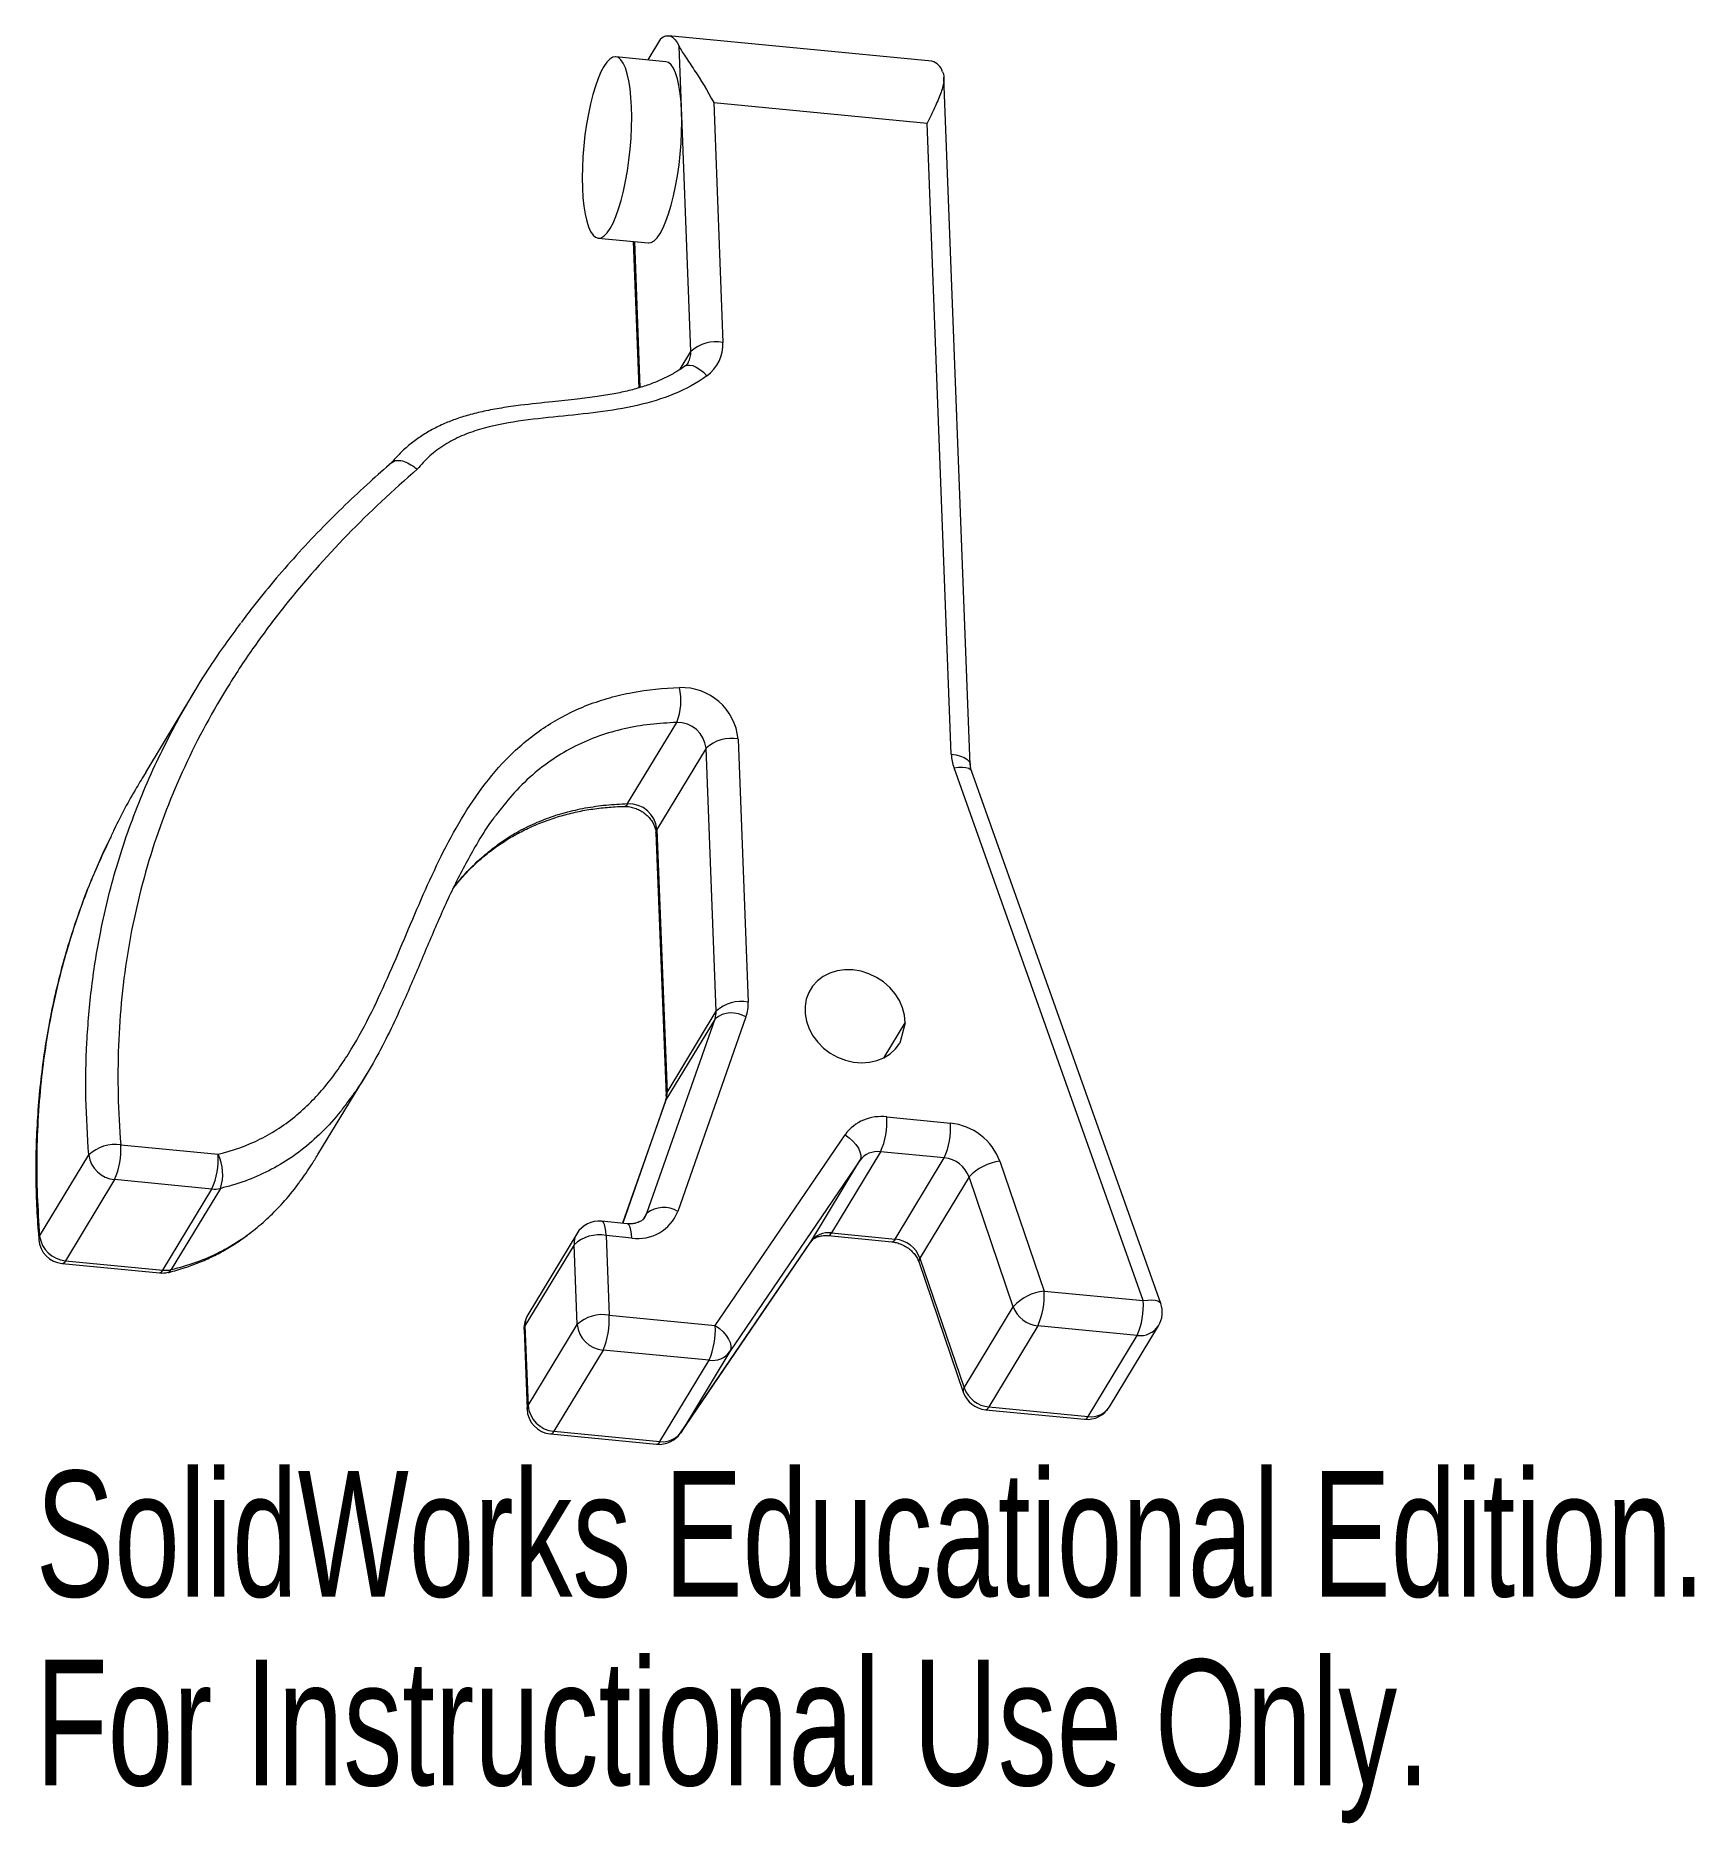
# Model space of a CAD drawing. Header units: millimetres. Extents: x -36.5 to 27.2, y -30.5 to 38.2.
import ezdxf

# ---------------------------------------------------------------- set-up
doc = ezdxf.new("R2010")
doc.units = ezdxf.units.MM
doc.styles.add('SLDTEXTSTYLE0', font='TXT', dxfattribs={"width": 0.7})

msp = doc.modelspace()

# ---------------------------------------------------------------- linework, layer by layer
at = {"color": 7, "linetype": 'Continuous', "lineweight": 15}
for p, q in [((-12.534, 38.061), (-13.027, 37.247)), ((-2.111, 37.194), (-12.236, 38.175)), ((-12.333, 37.179), (-14.257, 37.366)), ((-11.373, 26.037), (-11.823, 37.774)), ((-0.634, 10.156), (-1.648, 36.566)), ((-10.495, 35.608), (-10.141, 26.39)), ((-10.495, 35.608), (-2.295, 34.814)), ((-1.364, 10.563), (-2.295, 34.814)), ((-14.932, 30.398), (-13.007, 30.212)), ((-13.583, 30.268), (-13.368, 24.644)), ((-13.541, 30.264), (-13.326, 24.656)), ((-11.785, 25.356), (-11.373, 26.037)), ((-30.437, 12.985), (-32.323, 9.864)), ((-13.801, 8.662), (-11.915, 11.782)), ((-9.556, 11.147), (-9.168, 1.038)), ((-10.788, 10.794), (-12.675, 7.674)), ((-10.4, 0.685), (-10.788, 10.794)), ((6.01, -10.438), (-1.261, 10.038)), ((6.683, -10.549), (-0.589, 9.927)), ((-12.675, 7.674), (-12.287, -2.435)), ((-12.711, 7.542), (-12.324, -2.567)), ((-13.062, -7.078), (-10.442, 0.398)), ((-10.442, 0.398), (-12.329, -2.722)), ((-12.287, -2.435), (-10.4, 0.685)), ((-9.253, 0.463), (-11.872, -7.013)), ((-3.945, -1.098), (-3.136, 0.239)), ((-3.136, 0.239), (-3.348, -0.539)), ((-25.7, -4.827), (-23.813, -1.707)), ((-12.329, -2.722), (-13.991, -7.466)), ((-12.352, -2.772), (-12.329, -2.722)), ((-12.352, -2.772), (-13.997, -7.466)), ((-3.846, -3.38), (-1.398, -3.617)), ((-10.435, -11.396), (-5.447, -4.06)), ((-33.274, -4.449), (-29.536, -4.812)), ((-4.081, -4.716), (-5.968, -7.836)), ((-1.633, -4.953), (-4.081, -4.716)), ((-36.391, -7.958), (-34.504, -4.838)), ((-4.882, -5.056), (-9.87, -12.392)), ((-6.768, -8.176), (-4.882, -5.056)), ((-3.52, -8.073), (-1.633, -4.953)), ((0.501, -5.083), (2.198, -10.069)), ((-33.51, -5.785), (-35.396, -8.906)), ((-29.771, -6.148), (-33.51, -5.785)), ((-31.658, -9.268), (-29.771, -6.148)), ((-29.447, -6.126), (-31.333, -9.247)), ((-0.684, -5.686), (-2.57, -8.806)), ((1.013, -10.672), (-0.684, -5.686)), ((-13.817, -7.483), (-14.8, -7.388)), ((-13.196, -7.301), (-13.062, -7.078)), ((-15.752, -7.866), (-17.639, -10.986)), ((-14.627, -7.937), (-14.51, -11.002)), ((-13.644, -8.033), (-14.627, -7.937)), ((-11.764, -15.525), (-6.776, -8.189)), ((-11.756, -15.513), (-6.768, -8.176)), ((-6.776, -8.189), (-6.768, -8.176)), ((-6.098, -7.941), (-3.65, -8.178)), ((-5.968, -7.836), (-3.52, -8.073)), ((-35.396, -8.906), (-31.658, -9.268)), ((-15.859, -8.29), (-17.746, -11.41)), ((-15.742, -11.354), (-15.859, -8.29)), ((-2.57, -8.806), (-0.874, -13.793)), ((-35.527, -9.011), (-31.788, -9.373)), ((-2.602, -8.971), (-0.905, -13.957)), ((2.198, -10.069), (6.01, -10.438)), ((-0.874, -13.793), (1.013, -10.672)), ((-17.782, -11.542), (-17.665, -14.606)), ((-17.746, -11.41), (-17.628, -14.475)), ((-17.628, -14.475), (-15.742, -11.354)), ((-14.51, -11.002), (-10.435, -11.396)), ((1.962, -11.405), (0.076, -14.525)), ((5.775, -11.774), (1.962, -11.405)), ((4.71, -14.522), (6.597, -11.401)), ((-14.745, -12.338), (-16.631, -15.458)), ((-10.67, -12.732), (-14.745, -12.338)), ((3.889, -14.895), (5.775, -11.774)), ((-12.557, -15.853), (-10.67, -12.732)), ((-9.87, -12.392), (-11.756, -15.513)), ((-0.055, -14.63), (3.758, -15)), ((0.076, -14.525), (3.889, -14.895)), ((-16.762, -15.563), (-12.687, -15.958)), ((-16.631, -15.458), (-12.557, -15.853)), ((-11.764, -15.525), (-11.756, -15.513))]:
    msp.add_line(p, q, dxfattribs=at)
at = {"color": 7, "linetype": 'Continuous', "lineweight": 15, "flags": 128}
for points in [[(-12.534, 38.061), (-12.435, 38.129), (-12.338, 38.167), (-12.243, 38.175), (-12.151, 38.154), (-12.063, 38.102), (-11.978, 38.021), (-11.898, 37.912), (-11.823, 37.774)], [(-13.652, 35.442), (-13.673, 35.807), (-13.708, 36.143), (-13.755, 36.446), (-13.815, 36.712), (-13.886, 36.936), (-13.968, 37.116), (-14.059, 37.249), (-14.157, 37.333), (-14.262, 37.366), (-14.372, 37.349), (-14.485, 37.281), (-14.6, 37.163), (-14.714, 36.998), (-14.827, 36.787), (-14.937, 36.534), (-15.041, 36.242), (-15.139, 35.916), (-15.229, 35.56), (-15.31, 35.18), (-15.38, 34.781), (-15.439, 34.368), (-15.486, 33.949), (-15.519, 33.528), (-15.539, 33.113), (-15.546, 32.709), (-15.538, 32.322), (-15.517, 31.958), (-15.482, 31.622), (-15.434, 31.318), (-15.374, 31.053), (-15.303, 30.828), (-15.221, 30.648), (-15.131, 30.515), (-15.032, 30.431), (-14.927, 30.398), (-14.817, 30.415), (-14.704, 30.483), (-14.59, 30.601), (-14.475, 30.766), (-14.362, 30.977), (-14.253, 31.23), (-14.148, 31.522), (-14.051, 31.848), (-13.961, 32.204), (-13.88, 32.584), (-13.809, 32.984), (-13.751, 33.396), (-13.704, 33.816), (-13.67, 34.236), (-13.65, 34.651), (-13.644, 35.055), (-13.652, 35.442)], [(-11.727, 35.256), (-11.748, 35.62), (-11.783, 35.956), (-11.83, 36.259), (-11.89, 36.525), (-11.962, 36.75), (-12.043, 36.93), (-12.134, 37.063), (-12.233, 37.146), (-12.333, 37.179)], [(-13.007, 30.212), (-13.002, 30.212), (-12.893, 30.229), (-12.78, 30.297), (-12.665, 30.414), (-12.55, 30.58), (-12.438, 30.79), (-12.328, 31.044), (-12.224, 31.335), (-12.126, 31.662), (-12.036, 32.018), (-11.955, 32.398), (-11.885, 32.797), (-11.826, 33.21), (-11.779, 33.629), (-11.746, 34.05), (-11.726, 34.465), (-11.719, 34.869), (-11.727, 35.256)], [(-11.612, 25.471), (-11.527, 25.51), (-11.42, 25.52), (-11.298, 25.496), (-11.165, 25.44), (-11.027, 25.354), (-10.888, 25.242), (-10.755, 25.107)], [(-1.364, 10.563), (-1.182, 10.536), (-1.016, 10.493), (-0.875, 10.436), (-0.763, 10.367), (-0.684, 10.287), (-0.641, 10.202), (-0.634, 10.156)], [(-1.261, 10.038), (-1.089, 10.062), (-0.933, 10.069), (-0.801, 10.057), (-0.696, 10.027), (-0.624, 9.981), (-0.589, 9.927)], [(-12.711, 7.542), (-12.709, 7.585), (-12.675, 7.674)], [(-3.136, 0.239), (-3.161, 0.527), (-3.235, 0.815), (-3.357, 1.093), (-3.523, 1.357), (-3.729, 1.597), (-3.97, 1.809), (-4.239, 1.986), (-4.53, 2.125), (-4.834, 2.221), (-5.145, 2.272), (-5.453, 2.277), (-5.751, 2.235), (-6.031, 2.148), (-6.286, 2.018), (-6.509, 1.848), (-6.695, 1.643), (-6.838, 1.408), (-6.935, 1.149), (-6.983, 0.873), (-6.981, 0.586), (-6.93, 0.298), (-6.83, 0.014), (-6.684, -0.257), (-6.495, -0.509), (-6.27, -0.734), (-6.013, -0.928), (-5.731, -1.085), (-5.432, -1.202), (-5.124, -1.274), (-4.813, -1.3), (-4.51, -1.279), (-4.22, -1.213), (-3.953, -1.102), (-3.714, -0.95), (-3.511, -0.761), (-3.348, -0.539)], [(-12.324, -2.562), (-12.321, -2.524), (-12.287, -2.435)], [(-5.447, -4.06), (-5.289, -4.176), (-5.148, -4.305), (-5.029, -4.441), (-4.936, -4.58), (-4.873, -4.716), (-4.842, -4.844), (-4.845, -4.958), (-4.882, -5.056)], [(-14.627, -7.937), (-14.639, -7.772), (-14.661, -7.631), (-14.692, -7.518), (-14.73, -7.438), (-14.775, -7.395), (-14.8, -7.388)], [(-13.644, -8.033), (-13.656, -7.867), (-13.678, -7.726), (-13.709, -7.613), (-13.747, -7.534), (-13.792, -7.49), (-13.817, -7.483)], [(-13.126, -7.214), (-13.116, -7.198), (-13.062, -7.078)], [(-36.391, -7.958), (-36.425, -8.046), (-36.427, -8.097)], [(-31.454, -9.349), (-31.393, -9.317), (-31.333, -9.247)], [(6.01, -10.438), (6.183, -10.414), (6.339, -10.407), (6.471, -10.419), (6.576, -10.449), (6.648, -10.496), (6.683, -10.549)], [(-17.782, -11.542), (-17.78, -11.499), (-17.746, -11.41)], [(-10.435, -11.396), (-10.277, -11.512), (-10.136, -11.641), (-10.017, -11.777), (-9.924, -11.916), (-9.861, -12.052), (-9.83, -12.18), (-9.833, -12.295), (-9.87, -12.392)], [(-17.665, -14.606), (-17.662, -14.563), (-17.628, -14.475)]]:
    msp.add_lwpolyline(points, dxfattribs=at)
at = {"color": 7, "linetype": 'Continuous', "lineweight": 15}
for centre, radius, start, end in [((-2.262, 36.626), 0.588, 16.56464, 75.12398), ((-10.409, 24.999), 1.417, 79.07964, 132.86088), ((-11.63, 26.314), 1.491, 305.9186, 2.89359), ((-12.132, 26.002), 0.76, 329.52519, 2.60667), ((-14.048, 12.624), 2.293, 338.47046, 12.56506), ((-11.73, 10.94), 2.184, 5.43057, 92.08477), ((-11.878, 10.688), 1.095, 5.56445, 91.9509), ((-9.825, 9.756), 1.417, 79.07964, 132.86088), ((0.408, 10.637), 1.774, 182.39951, 199.75072), ((-13.958, 8.723), 0.168, 277.54145, 338.43839), ((-13.764, 7.567), 1.095, 5.56445, 91.9509), ((-9.437, -0.353), 1.417, 79.07964, 132.86088), ((-10.721, 0.973), 1.554, 340.87972, 2.41236), ((-11.177, 0.653), 0.777, 340.87972, 2.41236), ((-9.801, -0.424), 1.043, 58.30067, 127.97944), ((-13.063, -2.468), 0.777, 340.87972, 2.41236), ((-4.075, -5.065), 1.701, 82.263, 143.77988), ((-6.72, -3.562), 2.88, 336.38897, 3.63179), ((-4.272, -3.799), 2.88, 336.38897, 3.63179), ((-1.616, -5.862), 2.255, 20.20988, 84.45571), ((-33.491, -5.907), 1.473, 81.56558, 133.47301), ((-36.149, -4.632), 2.88, 336.38897, 3.63179), ((-4.196, -5.559), 0.85, 82.263, 143.77988), ((-33.417, -4.693), 1.097, 187.59532, 265.15168), ((-32.41, -4.994), 2.88, 336.38897, 3.63179), ((-31.106, -5.578), 1.748, 341.7257, 26.0279), ((-1.742, -6.075), 1.128, 20.20988, 84.45571), ((0.727, -6.992), 1.923, 96.76071, 137.21033), ((-29.672, -5.167), 0.985, 264.23357, 283.23075), ((-12.42, -7.9), 1.043, 58.30067, 127.97944), ((-14.897, -8.383), 1, 84.46716, 148.84465), ((-13.398, -6.41), 1.641, 261.372, 338.45457), ((-35.43, -8.016), 1, 184.64579, 264.46716), ((-35.304, -7.813), 1.097, 187.59532, 265.15168), ((-15.103, -8.254), 0.757, 149.09338, 182.68307), ((-14.896, -9.328), 1.417, 79.07964, 132.86088), ((-6.082, -8.679), 0.85, 82.263, 143.77988), ((-6.116, -7.787), 0.156, 276.94724, 341.45455), ((-3.666, -8.025), 0.154, 275.95929, 341.68041), ((-3.628, -9.196), 1.128, 20.20988, 84.45571), ((-35.543, -8.857), 0.154, 275.95929, 341.68041), ((-2.425, -8.919), 0.184, 142.10426, 196.19675), ((-31.804, -9.219), 0.154, 275.95929, 341.68041), ((-31.692, -8.378), 1, 264.46716, 283.48383), ((-31.559, -8.288), 0.985, 264.23357, 283.23075), ((2.424, -11.978), 1.923, 96.76071, 137.21033), ((-0.677, -10.251), 2.88, 336.38897, 3.63179), ((-16.783, -11.503), 1, 148.84465, 182.1975), ((-16.99, -11.375), 0.757, 149.09338, 182.68307), ((-14.778, -12.393), 1.417, 79.07964, 132.86088), ((2.071, -10.283), 1.128, 200.20988, 264.45571), ((3.136, -10.621), 2.88, 336.38897, 3.63179), ((5.741, -10.884), 1, 328.84465, 19.55155), ((-14.656, -11.251), 1.091, 185.4493, 265.30617), ((-17.384, -11.184), 2.88, 336.38897, 3.63179), ((-13.31, -11.579), 2.88, 336.38897, 3.63179), ((5.891, -10.939), 0.843, 262.06992, 326.75573), ((-10.556, -11.89), 0.85, 262.263, 323.77988), ((-0.728, -13.906), 0.184, 142.10426, 196.19675), ((0.042, -13.635), 1, 198.79193, 264.46716), ((0.185, -13.403), 1.128, 200.20988, 264.45571), ((-16.666, -14.568), 1, 182.1975, 264.46716), ((-16.542, -14.371), 1.091, 185.4493, 265.30617), ((-0.071, -14.477), 0.154, 275.95929, 341.68041), ((3.854, -14.004), 1, 264.46716, 328.84465), ((3.742, -14.846), 0.154, 275.95929, 341.68041), ((4.009, -14.068), 0.835, 261.72884, 327.09682), ((-16.778, -15.41), 0.154, 275.95929, 341.68041), ((-12.591, -14.963), 1, 264.46716, 325.78796), ((-12.442, -15.01), 0.85, 262.263, 323.77988), ((-12.703, -15.804), 0.154, 275.95929, 341.68041)]:
    msp.add_arc(centre, radius, start, end, dxfattribs=at)
for points, knots in [([(-11.823, 37.774), (-11.77, 37.661), (-11.682, 37.526), (-11.476, 37.214), (-11.359, 37.043), (-10.996, 36.49), (-10.733, 36.064), (-10.495, 35.608)], [0, 0, 0, 0, 0.25, 0.25, 0.5, 0.5, 1, 1, 1, 1]), ([(-1.698, 36.793), (-1.645, 36.682), (-1.638, 36.55), (-1.676, 36.265), (-1.721, 36.107), (-1.845, 35.77), (-1.922, 35.593), (-2.052, 35.313), (-2.097, 35.217), (-2.193, 35.019), (-2.244, 34.917), (-2.295, 34.814)], [0, 0, 0, 0, 0.25, 0.25, 0.5, 0.5, 0.75, 0.75, 0.875, 0.875, 1, 1, 1, 1]), ([(-11.612, 25.471), (-11.615, 25.469), (-11.709, 25.396), (-11.937, 25.253), (-12.31, 25.042), (-12.752, 24.846), (-13.232, 24.675), (-13.757, 24.53), (-14.34, 24.405), (-15.004, 24.297), (-15.794, 24.198), (-16.777, 24.097), (-17.751, 23.997), (-18.63, 23.876), (-19.295, 23.753), (-19.889, 23.607), (-20.415, 23.442), (-20.907, 23.245), (-21.372, 23.012), (-21.816, 22.738), (-22.221, 22.431), (-22.578, 22.103), (-22.788, 21.869), (-22.882, 21.758), (-22.883, 21.756)], [0, 0, 0, 0, 0.001006, 0.032286, 0.073203, 0.115132, 0.158513, 0.203928, 0.252292, 0.306244, 0.368532, 0.445134, 0.54412, 0.603488, 0.658067, 0.707108, 0.751231, 0.792241, 0.835947, 0.878983, 0.921089, 0.962137, 0.999416, 1, 1, 1, 1]), ([(-11.478, 25.615), (-11.479, 25.615), (-11.498, 25.571), (-11.542, 25.526), (-11.598, 25.482), (-11.612, 25.471)], [0, 0, 0, 0, 0.0126554, 0.7432921, 1, 1, 1, 1]), ([(-10.755, 25.107), (-11.538, 24.54), (-12.449, 24.191), (-13.925, 23.854), (-14.431, 23.773), (-15.448, 23.642), (-15.962, 23.592), (-16.987, 23.488), (-17.499, 23.434), (-18.511, 23.284), (-19.012, 23.186), (-19.726, 22.972), (-19.958, 22.89), (-20.406, 22.695), (-20.624, 22.582), (-21.034, 22.326), (-21.224, 22.183), (-21.487, 21.947), (-21.571, 21.865), (-21.732, 21.694), (-21.808, 21.604), (-21.882, 21.512)], [0, 0, 0, 0, 0.25, 0.25, 0.375, 0.375, 0.5, 0.5, 0.625, 0.625, 0.75, 0.75, 0.8125, 0.8125, 0.875, 0.875, 0.9375, 0.9375, 0.96875, 0.96875, 1, 1, 1, 1]), ([(-21.882, 21.512), (-22.817, 20.704), (-23.714, 19.867), (-25.417, 18.117), (-26.224, 17.206), (-27.358, 15.779), (-27.724, 15.293), (-28.428, 14.3), (-28.767, 13.79), (-29.734, 12.241), (-30.889, 10.112), (-31.762, 7.854), (-32.305, 6.108), (-32.467, 5.517), (-32.753, 4.318), (-32.877, 3.709), (-33.188, 1.867), (-33.314, 0.617), (-33.409, -1.9), (-33.378, -3.17), (-33.274, -4.449)], [0, 0, 0, 0, 0.125, 0.125, 0.25, 0.25, 0.3125, 0.3125, 0.375, 0.375, 0.5, 0.625, 0.625, 0.6875, 0.6875, 0.75, 0.75, 0.875, 0.875, 1, 1, 1, 1]), ([(-22.855, 21.78), (-23.14, 21.529), (-23.748, 20.994), (-24.67, 20.132), (-25.613, 19.191), (-26.533, 18.211), (-27.404, 17.209), (-28.109, 16.35), (-28.508, 15.812), (-28.648, 15.623)], [0, 0, 0, 0, 0.134304, 0.286098, 0.4452, 0.605221, 0.762317, 0.916162, 1, 1, 1, 1]), ([(-22.846, 21.77), (-22.825, 21.792), (-22.763, 21.855), (-22.58, 21.866), (-22.33, 21.805), (-22.09, 21.675), (-21.943, 21.564), (-21.886, 21.516), (-21.882, 21.512)], [0, 0, 0, 0, 0.126379, 0.36413, 0.602181, 0.840863, 0.988369, 1, 1, 1, 1]), ([(-31.819, 10.419), (-31.637, 10.791), (-31.249, 11.583), (-30.583, 12.757), (-29.736, 14.129), (-29.06, 15.054), (-28.661, 15.6)], [0, 0, 0, 0, 0.204086, 0.4352494, 0.6664169, 1, 1, 1, 1]), ([(-29.536, -4.812), (-28.958, -4.673), (-28.417, -4.478), (-27.661, -4.099), (-27.418, -3.959), (-26.95, -3.651), (-26.724, -3.482), (-26.084, -2.945), (-25.705, -2.549), (-25.015, -1.699), (-24.703, -1.244), (-23.85, 0.159), (-23.384, 1.147), (-22.504, 3.15), (-22.092, 4.166), (-21.209, 6.166), (-20.741, 7.149), (-19.629, 9.004), (-18.988, 9.878), (-17.977, 10.836), (-17.764, 11.021), (-17.322, 11.368), (-17.092, 11.531), (-16.38, 11.986), (-15.87, 12.245), (-15.052, 12.561), (-14.77, 12.654), (-14.201, 12.813), (-13.912, 12.88), (-13.031, 13.043), (-12.428, 13.104), (-11.81, 13.122)], [0, 0, 0, 0, 0.0625, 0.0625, 0.09375, 0.09375, 0.125, 0.125, 0.1875, 0.1875, 0.25, 0.25, 0.375, 0.375, 0.5, 0.5, 0.625, 0.625, 0.75, 0.75, 0.78125, 0.78125, 0.8125, 0.8125, 0.875, 0.875, 0.90625, 0.90625, 0.9375, 0.9375, 1, 1, 1, 1]), ([(-11.915, 11.782), (-12.257, 11.763), (-12.941, 11.726), (-13.936, 11.552), (-14.907, 11.279), (-15.829, 10.884), (-16.692, 10.378), (-17.509, 9.747), (-18.239, 9.026), (-18.661, 8.475), (-18.861, 8.215)], [0, 0, 0, 0, 0.1193847, 0.2390228, 0.3582716, 0.4827183, 0.6076375, 0.7321839, 0.8737374, 1, 1, 1, 1]), ([(-34.504, -4.838), (-34.55, -4.115), (-34.641, -2.669), (-34.598, -0.508), (-34.414, 1.64), (-34.112, 3.51), (-33.754, 5.1), (-33.387, 6.423), (-32.958, 7.727), (-32.457, 9.013), (-32.075, 9.911), (-31.842, 10.373), (-31.819, 10.419)], [0, 0, 0, 0, 0.13507, 0.270133, 0.407362, 0.544587, 0.632883, 0.721179, 0.810112, 0.899047, 0.989888, 1, 1, 1, 1]), ([(-32.312, 9.858), (-32.432, 9.665), (-32.872, 8.958), (-33.337, 8.097), (-33.646, 7.412), (-33.706, 7.28)], [0, 0, 0, 0, 0.232358, 0.852043, 1, 1, 1, 1]), ([(-0.589, 9.927), (-0.596, 9.949), (-0.62, 10.022), (-0.632, 10.098), (-0.634, 10.149), (-0.634, 10.156)], [0, 0, 0, 0, 0.269172, 0.898898, 1, 1, 1, 1]), ([(-20.502, 5.403), (-20.412, 5.521), (-20.106, 5.923), (-19.573, 6.455), (-18.924, 7), (-18.309, 7.424), (-17.642, 7.793), (-16.931, 8.099), (-16.191, 8.335), (-15.422, 8.507), (-14.625, 8.621), (-14.076, 8.648), (-13.801, 8.662)], [0, 0, 0, 0, 0.060521, 0.205087, 0.302924, 0.400745, 0.50154, 0.60233, 0.700338, 0.798358, 0.89917, 1, 1, 1, 1]), ([(-20.309, 5.649), (-20.182, 5.796), (-19.933, 6.081), (-19.522, 6.476), (-19.082, 6.841), (-18.602, 7.18), (-18.095, 7.484), (-17.559, 7.754), (-17, 7.987), (-16.42, 8.182), (-15.823, 8.337), (-15.213, 8.452), (-14.59, 8.524), (-14.163, 8.553), (-13.943, 8.554), (-13.936, 8.554)], [0, 0, 0, 0, 0.084392, 0.164652, 0.249089, 0.332823, 0.416729, 0.500653, 0.584426, 0.667908, 0.750974, 0.833517, 0.915466, 0.997468, 1, 1, 1, 1]), ([(-13.936, 8.557), (-13.91, 8.557), (-13.826, 8.557), (-13.671, 8.537), (-13.478, 8.48), (-13.291, 8.39), (-13.12, 8.273), (-12.974, 8.134), (-12.856, 7.982), (-12.773, 7.825), (-12.723, 7.673), (-12.715, 7.585), (-12.711, 7.542)], [0, 0, 0, 0, 0.046502, 0.153953, 0.260501, 0.366332, 0.471808, 0.577112, 0.682472, 0.788396, 0.895884, 1, 1, 1, 1]), ([(-18.861, 8.215), (-18.886, 8.184), (-19.144, 7.866), (-19.661, 7.029), (-20.39, 5.699), (-21.109, 4.104), (-21.796, 2.472), (-22.422, 1.007), (-23.011, -0.257), (-23.571, -1.313), (-24.076, -2.163), (-24.433, -2.633), (-24.549, -2.786)], [0, 0, 0, 0, 0.009837, 0.098599, 0.237577, 0.376647, 0.520699, 0.664745, 0.761111, 0.857493, 0.953765, 1, 1, 1, 1]), ([(-33.706, 7.28), (-33.903, 6.863), (-34.365, 5.883), (-34.966, 4.278), (-35.52, 2.481), (-35.902, 0.853), (-36.157, -0.584), (-36.334, -1.906), (-36.457, -3.33), (-36.512, -4.859), (-36.497, -6.402), (-36.426, -7.439), (-36.391, -7.958)], [0, 0, 0, 0, 0.09004, 0.211587, 0.333234, 0.454775, 0.53413, 0.6136, 0.709816, 0.806033, 0.903016, 1, 1, 1, 1]), ([(-33.721, 7.258), (-33.788, 7.123), (-33.97, 6.753), (-34.131, 6.372), (-34.232, 6.13)], [0, 0, 0, 0, 0.366202, 1, 1, 1, 1]), ([(-34.298, 5.978), (-34.327, 5.913), (-34.509, 5.499), (-34.802, 4.72), (-35.172, 3.646), (-35.493, 2.562), (-35.771, 1.464), (-36.008, 0.348), (-36.202, -0.787), (-36.354, -1.938), (-36.462, -3.1), (-36.526, -4.273), (-36.547, -5.453), (-36.521, -6.62), (-36.472, -7.503), (-36.428, -7.988), (-36.419, -8.097)], [0, 0, 0, 0, 0.014989, 0.096268, 0.176466, 0.255633, 0.335094, 0.415086, 0.495512, 0.57627, 0.657252, 0.738345, 0.819419, 0.90051, 0.977816, 1, 1, 1, 1]), ([(-12.324, -2.567), (-12.323, -2.585), (-12.323, -2.653), (-12.335, -2.72), (-12.35, -2.765), (-12.352, -2.772)], [0, 0, 0, 0, 0.236145, 0.874228, 1, 1, 1, 1]), ([(-24.549, -2.786), (-24.643, -2.917), (-24.943, -3.333), (-25.535, -3.973), (-26.307, -4.661), (-27.145, -5.225), (-28.025, -5.673), (-28.804, -5.961), (-29.289, -6.086), (-29.447, -6.126)], [0, 0, 0, 0, 0.081932, 0.261426, 0.44036, 0.601079, 0.762288, 0.922953, 1, 1, 1, 1]), ([(-26.379, -5.843), (-26.23, -5.637), (-25.99, -5.307), (-25.783, -4.956), (-25.705, -4.824)], [0, 0, 0, 0, 0.623994, 1, 1, 1, 1]), ([(-31.333, -9.247), (-31.011, -9.159), (-30.363, -8.982), (-29.522, -8.61), (-28.793, -8.192), (-28.165, -7.745), (-27.58, -7.241), (-27.01, -6.648), (-26.611, -6.179), (-26.409, -5.885), (-26.379, -5.843)], [0, 0, 0, 0, 0.156201, 0.314398, 0.439255, 0.564128, 0.692552, 0.821004, 0.974282, 1, 1, 1, 1]), ([(-13.13, -7.212), (-13.145, -7.237), (-13.178, -7.294), (-13.264, -7.366), (-13.382, -7.431), (-13.528, -7.475), (-13.676, -7.492), (-13.779, -7.485), (-13.817, -7.483)], [0, 0, 0, 0, 0.1533, 0.358113, 0.541351, 0.712628, 0.893399, 1, 1, 1, 1]), ([(-31.452, -9.357), (-31.445, -9.355), (-31.226, -9.302), (-30.832, -9.181), (-30.26, -8.98), (-29.731, -8.743), (-29.214, -8.466), (-28.721, -8.149), (-28.384, -7.912), (-28.22, -7.772), (-28.206, -7.76)], [0, 0, 0, 0, 0.005748, 0.181944, 0.334687, 0.497361, 0.656067, 0.818187, 0.984648, 1, 1, 1, 1]), ([(-6.776, -8.189), (-6.768, -8.177), (-6.736, -8.134), (-6.667, -8.069), (-6.552, -8.001), (-6.409, -7.954), (-6.256, -7.932), (-6.144, -7.939), (-6.098, -7.941)], [0, 0, 0, 0, 0.079786, 0.299276, 0.493534, 0.674185, 0.864848, 1, 1, 1, 1]), ([(-3.65, -8.178), (-3.623, -8.182), (-3.534, -8.192), (-3.377, -8.233), (-3.188, -8.314), (-3.012, -8.424), (-2.858, -8.558), (-2.733, -8.707), (-2.648, -8.849), (-2.615, -8.935), (-2.602, -8.971)], [0, 0, 0, 0, 0.061609, 0.202371, 0.342623, 0.482317, 0.621734, 0.761112, 0.901011, 1, 1, 1, 1])]:
    msp.add_open_spline(points, degree=3, knots=knots, dxfattribs=at)

# ---------------------------------------------------------------- texts
at = {"color": 7, "linetype": 'Continuous', "char_height": 4.83362, "attachment_point": 1, "style": 'SLDTEXTSTYLE0'}
for s, insert in [('SolidWorks Educational Edition.', (-36.539, -16.982)), ('For Instructional Use Only.', (-36.539, -24.233))]:
    msp.add_mtext(s, dxfattribs=dict(at, insert=insert))

doc.saveas('drawing.dxf')
